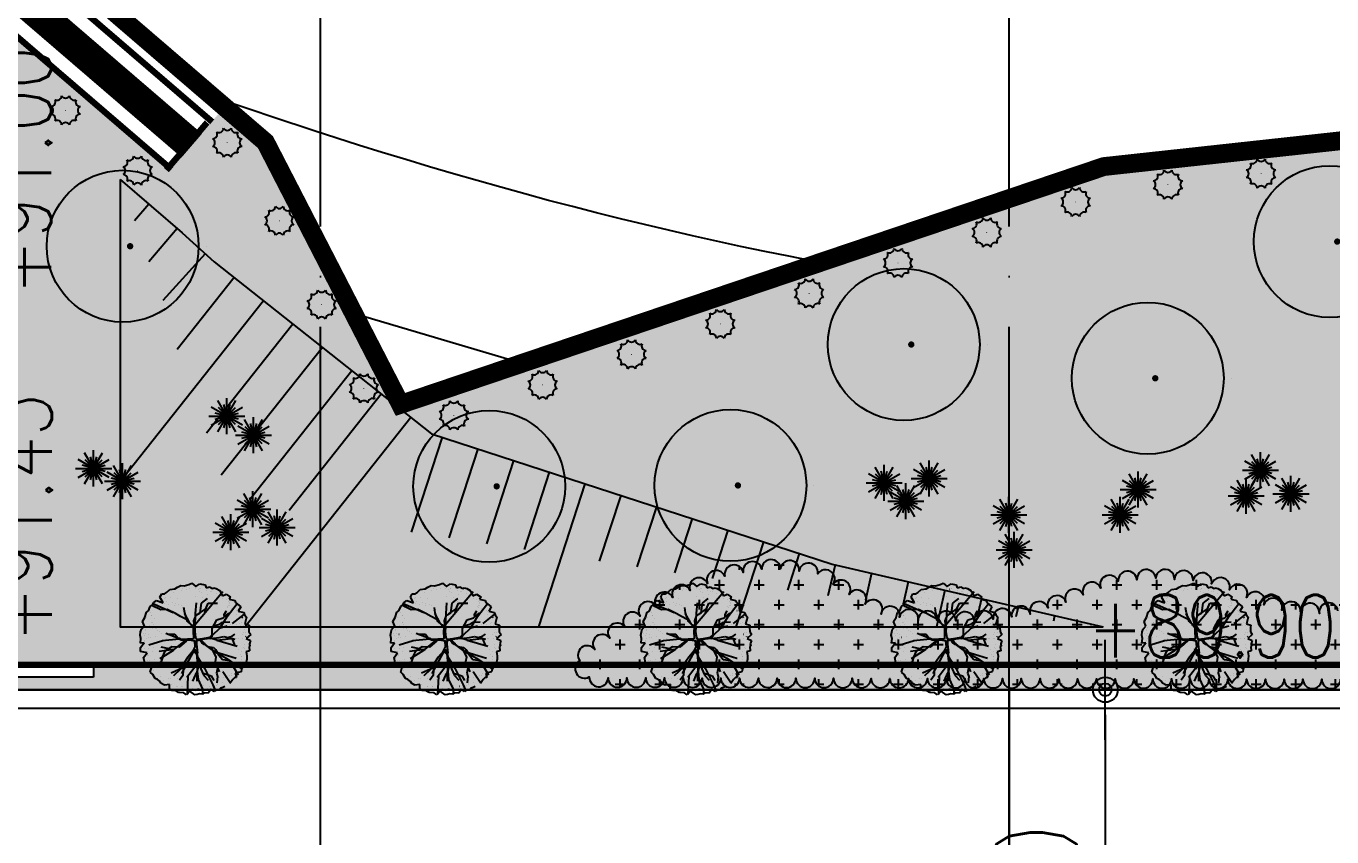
# Model space of a CAD drawing. Header units: millimetres. Extents: x 0 to 190005487, y 0 to 455456909.
# Drawn here: x 122968 to 143827, y 151937 to 164891 of the extents above; entities that cross this region are included whole.
import ezdxf
from ezdxf.xclip import XClip

# ---------------------------------------------------------------- set-up
doc = ezdxf.new("R2010")
doc.units = ezdxf.units.MM
doc.header["$LTSCALE"] = 800
doc.header["$MEASUREMENT"] = 0
doc.header["$XCLIPFRAME"] = 0
doc.header["$PDSIZE"] = -10
for name, pattern in [('CEN', [62, 60, -1, 0, -1]), ('CENTER', [2, 1.25, -0.25, 0.25, -0.25]), ('DOT2', [0.125, 0, -0.125]), ('HID', [2, 1.1, -0.9]), ('XREF_BASE$0$PHANTOM', [63.5, 31.75, -6.35, 6.35, -6.35, 6.35, -6.35]), ('XREF_BASE$0$PHANTOMX2', [5, 2.5, -0.5, 0.5, -0.5, 0.5, -0.5])]:
    doc.linetypes.add(name, pattern=pattern)
doc.layers.get('0').update_dxf_attribs({"linetype": 'CONTINUOUS'})
doc.layers.get('Defpoints').update_dxf_attribs({"color": 153, "linetype": 'CONTINUOUS'})
for name, color, linetype in [('0-녹지', 71, 'CONTINUOUS'), ('1-1CON', 35, 'CONTINUOUS'), ('1-HY', 8, 'CONTINUOUS'), ('_관목_Out', 7, 'CONTINUOUS'), ('_관목_Plant', 76, 'CONTINUOUS'), ('_교목_Plant', 90, 'CONTINUOUS'), ('A-조적해치', 8, 'CONTINUOUS'), ('CE-SLOP-FILL', 1, 'CONTINUOUS'), ('CEN', 1, 'CEN'), ('COL', 2, 'CONTINUOUS'), ('LSMD_CONT_LDREG_41500', 1, 'CONTINUOUS'), ('tc-2', 252, 'CONTINUOUS'), ('TEXT', 6, 'CONTINUOUS'), ('WID', 4, 'CONTINUOUS'), ('XREF_BASE$0$CE_PROPERTY LINE', 2, 'XREF_BASE$0$PHANTOM'), ('XREF_BASE$0$성토옹벽', 6, 'CONTINUOUS'), ('XREF_BASE$0$절토옹벽', 2, 'CONTINUOUS'), ('성토옹벽', 6, 'CONTINUOUS'), ('지하2층외벽선', 6, 'CONTINUOUS'), ('현황레벨검토', 1, 'CONTINUOUS')]:
    doc.layers.add(name, color=color, linetype=linetype)
doc.styles.get("Standard").update_dxf_attribs({"font": 'SIMPLEX.shx'})
doc.dimstyles.new('SHP 600', dxfattribs={"dimscale": 400, "dimtxt": 3.5, "dimasz": 1, "dimexe": 2, "dimexo": 2, "dimgap": 1, "dimtad": 1, "dimdec": 0, "dimzin": 0, "dimdsep": 46, "dimtxsty": 'Standard', "dimblk": 'DIMDOT', "dimcen": 0.09, "dimclrt": 3, "dimadec": 0, "dimazin": 1, "dimtfac": 1, "dimtdec": 0, "dimtix": 1, "dimtmove": 2, "dimatfit": 0, "dimldrblk": 'DIMDOT', "dimfxl": 1, "dimtfillclr": 3, "dimtolj": 1, "dimtzin": 0, "dimarcsym": 0})

# ---------------------------------------------------------------- blocks, each defined once
blk = doc.blocks.new('G$C940A8A8A')
at = {"layer": 'LSMD_CONT_LDREG_41500', "color": 1, "linetype": 'Continuous', "const_width": 300, "flags": 128}
blk.add_lwpolyline([(142885, 66413), (152606, 122087), (144785, 119579), (143421, 121130), (137727, 124230), (130217, 126970), (123087, 133510), (108147, 137630), (87787, 140640), (75957, 139800), (74927, 144400), (66787, 156160), (47607, 165750), (36878, 161359), (29518, 161359), (25251, 162513), (21834, 161660), (14411, 163566), (13684, 162297), (13684, 140689), (13684, 131660)], dxfattribs=at)
blk = doc.blocks.new('현황측량 지적')
at = {"layer": '1-1CON', "color": 8, "linetype": 'Continuous', "elevation": 91000}
blk.add_lwpolyline([(6712, 2270), (6595, 2292), (6208, 2368), (5822, 2446), (5437, 2527), (5052, 2610), (4667, 2696), (4283, 2784), (3900, 2875), (3517, 2968), (3134, 3064), (2752, 3162), (2370, 3262), (1989, 3365), (1608, 3470), (1228, 3577), (849, 3687), (469, 3798), (90, 3912), (-288, 4028), (-666, 4146), (-1360, 4367), (-2052, 4595), (-2368, 4701), (-2683, 4808), (-3006, 4920)], dxfattribs=at)
at = {"layer": '1-HY', "color": 8}
blk.add_lwpolyline([(1945, 658), (-748, 1452)], dxfattribs=at)
at = {"rotation": 14.62512504690287}
blk.add_blockref('G$C940A8A8A', (-38193, -154447), dxfattribs=at)
blk = doc.blocks.new('대지현황레벨1')
at = {"layer": 'Defpoints', "color": 6}
blk.add_lwpolyline([(83289, -54110), (78638, 2214), (71704, -2187), (69992, -1031), (63700, 531), (55741, 1286), (47191, 5814), (31695, 6028), (11235, 3800), (0, 0), (-2158, 4191), (-13004, 13515), (-33984, 17951)], dxfattribs=at)
blk = doc.blocks.new('DIMDOT')
at = {"color": 0}
blk.add_line((-2, 0), (2, 0), dxfattribs=at)
for radius in [0.5, 0.25]:
    blk.add_circle((0, 0), radius, dxfattribs=at)
blk = doc.blocks.new('*D55')
at = {"color": 0, "lineweight": -2}
for p, q in [((139407, 154288), (139407, 154288)), ((140207, 153888), (140207, 145688)), ((140033, 145288), (139407, 145288))]:
    blk.add_line(p, q, dxfattribs=at)
at = {"layer": 'Defpoints', "color": 0}
for p in [(140207, 154288), (140207, 145288), (140833, 145288)]:
    blk.add_point(p, dxfattribs=at)
at = {"color": 0, "linetype": 'ByBlock', "lineweight": -2, "xscale": 400, "yscale": 400, "zscale": 400}
for p, rotation in [((140207, 154288), 90), ((140207, 145288), 270)]:
    blk.add_blockref('DIMDOT', p, dxfattribs=dict(at, rotation=rotation))
at = {"color": 3, "insert": (139106, 149788), "char_height": 1400, "attachment_point": 5, "rotation": 90}
blk.add_mtext('\\A1;9000', dxfattribs=at)
blk = doc.blocks.new('A$C61401735')
at = {"layer": 'CE-SLOP-FILL', "color": 251}
for p, q in [((60900, 143316), (60673, 143051)), ((61355, 142925), (60900, 142395)), ((61801, 142523), (61123, 141778)), ((62263, 142141), (61354, 140993)), ((62733, 141768), (60445, 138878)), ((63204, 141396), (61825, 139654)), ((63674, 141023), (62060, 138984)), ((64145, 140651), (62527, 138607)), ((64615, 140279), (63144, 138421)), ((65086, 139906), (62439, 136563)), ((65586, 139590), (65094, 138077)), ((66157, 139404), (65695, 137984)), ((66727, 139219), (66296, 137891)), ((67298, 139033), (66896, 137798)), ((67868, 138848), (67126, 136563)), ((68439, 138662), (68098, 137613)), ((69010, 138477), (68699, 137520)), ((69580, 138291), (69299, 137427)), ((70151, 138106), (69900, 137335)), ((70721, 137920), (70280, 136563)), ((71292, 137735), (71102, 137149)), ((71864, 137553), (71749, 137058)), ((72448, 137418), (72350, 136991)), ((73033, 137283), (72950, 136923)), ((73617, 137148), (73482, 136563)), ((74202, 137013), (74150, 136788)), ((74787, 136877), (74750, 136720)), ((75371, 136742), (75351, 136653)), ((75956, 136607), (75951, 136585))]:
    blk.add_line(p, q, dxfattribs=at)
at = {"layer": 'CE-SLOP-FILL', "color": 251, "linetype": 'ByBlock', "flags": 128}
blk.add_lwpolyline([(144048, 136424), (143560, 142330), (136626, 137929), (134914, 139085), (128622, 140647), (120664, 141402), (112113, 145930), (96617, 146144), (76157, 143916), (64922, 140116), (62764, 144307), (51919, 153630), (30939, 158067), (16778, 147441), (12496, 138580), (8170, 126494), (4443, 125252), (6722, 116516)], dxfattribs=at)
at = {"layer": 'CE-SLOP-FILL', "color": 251}
for points in [[(60445, 143707), (61434, 142857), (61945, 142392), (65415, 139645), (71820, 137563), (76146, 136563)], [(60445, 143707), (60445, 136563), (76146, 136563)]]:
    blk.add_lwpolyline(points, dxfattribs=at)
blk = doc.blocks.new('A$C53055D6E')
at = {"layer": 'XREF_BASE$0$CE_PROPERTY LINE', "color": 8, "linetype": 'XREF_BASE$0$PHANTOMX2', "ltscale": 3, "flags": 128}
blk.add_lwpolyline([(24653, 158067), (15380, 151109), (8259, 149251), (3838, 149290), (748, 147602), (-6916, 147572), (-7299, 146160), (-1843, 125252), (436, 116516), (2171, 109870), (5326, 104706), (5798, 96717), (3940, 88655), (43, 76541), (81, 64279), (3722, 52297), (8342, 45951), (24954, 35648), (27528, 32946), (33205, 26984), (45785, 19196), (55262, 14961), (63842, 9900), (67943, 799), (71065, 403), (74495, 0), (71416, 11497), (72509, 16027), (80907, 20283), (84381, 29814), (86654, 26118), (86417, 19281), (94182, 16961), (94474, 13223), (94701, 13128), (143072, 50641), (145797, 73715), (141926, 86006), (137274, 142330), (130340, 137929), (128629, 139085), (122336, 140647), (114378, 141402), (105827, 145930), (90331, 146144), (69871, 143916), (58636, 140116), (56478, 144307), (45633, 153630)], close=True, dxfattribs=at)
at = {"layer": 'XREF_BASE$0$성토옹벽', "color": 8, "linetype": 'Continuous', "ltscale": 10, "const_width": 100, "flags": 128}
blk.add_lwpolyline([(55547, 144626), (54895, 143867)], dxfattribs=at)
at = {"layer": '성토옹벽', "color": 4, "linetype": 'Continuous', "ltscale": 10, "const_width": 100, "flags": 128}
for points in [[(55628, 144636), (45495, 153353), (24724, 157745), (15091, 150517), (8341, 148908), (803, 147102), (-6147, 145447), (-6595, 145340), (-1228, 124843)], [(54976, 143878), (45038, 152427), (24961, 156673), (15534, 149599), (8574, 147936), (913, 146102), (-5353, 144609), (-260, 125095)]]:
    blk.add_lwpolyline(points, dxfattribs=at)
at = {"layer": '성토옹벽', "color": 4, "linetype": 'CENTER', "ltscale": 100, "const_width": 500, "flags": 128}
blk.add_lwpolyline([(55302, 144257), (45267, 152890), (24842, 157209), (15312, 150058), (8457, 148427), (858, 146602), (-5991, 144975), (-5991, 144975), (-744, 124969)], dxfattribs=at)
blk = doc.blocks.new('XREF_BASE$0$A$C5E376D50')
at = {"layer": 'Defpoints', "linetype": 'Continuous', "flags": 128}
blk.add_lwpolyline([(359200, 258788), (354548, 315113), (347614, 310711), (345903, 311867), (339610, 313429), (331652, 314184), (323101, 318712), (307605, 318926), (287145, 316698), (275910, 312898), (273752, 317089), (262907, 326413), (241927, 330849), (227766, 320223), (223487, 311370)], dxfattribs=at)
blk = doc.blocks.new('XREF_BASE$0$A$C3CBC0631')
at = {"layer": 'XREF_BASE$0$CE_PROPERTY LINE', "color": 8, "linetype": 'XREF_BASE$0$PHANTOMX2', "ltscale": 3, "flags": 128}
blk.add_lwpolyline([(24653, 158067), (15380, 151109), (8259, 149251), (3838, 149290), (748, 147602), (-6916, 147572), (-7299, 146160), (-1843, 125252), (436, 116516), (2171, 109870), (5326, 104706), (5798, 96717), (3940, 88655), (43, 76542), (81, 64279), (3722, 52297), (8342, 45951), (24954, 35648), (27528, 32946), (33205, 26984), (45785, 19196), (55262, 14961), (63842, 9900), (67943, 799), (71065, 403), (74495, 0), (71416, 11497), (72509, 16027), (80907, 20283), (84381, 29814), (86654, 26118), (86417, 19281), (94182, 16961), (94474, 13223), (94701, 13128), (143072, 50641), (145797, 73715), (141926, 86006), (137274, 142330), (130340, 137929), (128629, 139085), (122336, 140647), (114378, 141402), (105828, 145930), (90331, 146144), (69871, 143916), (58636, 140116), (56478, 144307), (45633, 153630)], close=True, dxfattribs=at)
at = {"layer": 'XREF_BASE$0$성토옹벽', "color": 8, "linetype": 'Continuous', "ltscale": 10, "const_width": 100, "flags": 128}
blk.add_lwpolyline([(55547, 144626), (54895, 143867)], dxfattribs=at)
at = {"layer": 'XREF_BASE$0$절토옹벽', "color": 8, "linetype": 'ByBlock', "ltscale": 5, "const_width": 100, "flags": 128}
for points in [[(55628, 144636), (45495, 153353), (24724, 157745), (15091, 150517), (8375, 148764), (803, 147102), (-6578, 145344), (-6578, 145344), (-1228, 124843)], [(54976, 143878), (45038, 152427), (24961, 156673), (15550, 149647), (8574, 147936), (913, 146102), (-5353, 144609), (-260, 125095)]]:
    blk.add_lwpolyline(points, dxfattribs=at)
at = {"layer": 'XREF_BASE$0$절토옹벽', "color": 253, "const_width": 500, "flags": 128}
blk.add_lwpolyline([(55302, 144257), (45267, 152890), (24842, 157209), (15312, 150058), (8492, 148278), (858, 146602), (-5992, 144975), (-5992, 144975), (-744, 124969)], dxfattribs=at)
blk = doc.blocks.new('G$CBD6C6888')
at = {"layer": '현황레벨검토', "color": 1, "linetype": 'ByBlock', "width": 0.8}
for s, p in [('+91.00', (102194, 151534)), ('+91.45', (102205, 145987))]:
    blk.add_text(s, height=1000, rotation=90, dxfattribs=at).set_placement(p)
blk.add_text('+89.90', height=1000, dxfattribs=at).set_placement((118750, 145745))
blk = doc.blocks.new('TL000015_0')
at = {"color": 0}
for p, q in [((-0.256, 0.634), (-0.223, 0.655)), ((-0.223, 0.655), (-0.182, 0.679)), ((-0.182, 0.679), (-0.138, 0.675)), ((-0.138, 0.675), (-0.079, 0.692)), ((-0.079, 0.692), (-0.042, 0.707)), ((-0.042, 0.707), (0.008, 0.666)), ((0.008, 0.666), (0.058, 0.697)), ((0.058, 0.697), (0.121, 0.686)), ((0.121, 0.686), (0.134, 0.647)), ((0.134, 0.647), (0.177, 0.662)), ((0.177, 0.662), (0.214, 0.642)), ((-0.519, 0.466), (-0.486, 0.49)), ((-0.486, 0.49), (-0.401, 0.463)), ((-0.441, 0.534), (-0.419, 0.573)), ((-0.401, 0.463), (-0.441, 0.534)), ((-0.419, 0.573), (-0.386, 0.575)), ((-0.386, 0.575), (-0.358, 0.59)), ((-0.358, 0.59), (-0.317, 0.629)), ((-0.317, 0.629), (-0.256, 0.634)), ((-0.007, 0.185), (0.344, 0.601)), ((0.079, 0.456), (0.152, 0.515)), ((0.214, 0.642), (0.23, 0.649)), ((0.23, 0.649), (0.262, 0.64)), ((0.262, 0.64), (0.304, 0.616)), ((0.304, 0.616), (0.312, 0.601)), ((0.312, 0.601), (0.34, 0.547)), ((0.34, 0.547), (0.386, 0.568)), ((0.386, 0.568), (0.441, 0.534)), ((0.441, 0.534), (0.423, 0.506)), ((0.423, 0.506), (0.493, 0.49)), ((0.493, 0.49), (0.502, 0.466)), ((-0.63, 0.277), (-0.61, 0.344)), ((-0.61, 0.344), (-0.584, 0.362)), ((-0.584, 0.362), (-0.562, 0.414)), ((-0.562, 0.414), (-0.536, 0.436)), ((-0.431, 0.373), (-0.541, 0.426)), ((-0.536, 0.436), (-0.519, 0.466)), ((-0.275, 0.337), (-0.53, 0.447)), ((-0.35, 0.38), (-0.431, 0.373)), ((-0.249, 0.328), (-0.35, 0.38)), ((-0.183, 0.292), (-0.249, 0.328)), ((-0.132, 0.338), (-0.142, 0.402)), ((-0.097, 0.228), (-0.132, 0.338)), ((0, 0.33), (-0.008, 0.158)), ((0.011, 0.461), (0, 0.33)), ((0.01, 0.306), (0.062, 0.338)), ((0.04, 0.326), (0.13, 0.387)), ((0.062, 0.338), (0.079, 0.456)), ((0.117, 0.332), (0.135, 0.396)), ((0.13, 0.387), (0.16, 0.458)), ((0.16, 0.458), (0.275, 0.458)), ((0.348, 0.275), (0.419, 0.338)), ((0.361, 0.316), (0.388, 0.36)), ((0.398, 0.291), (0.523, 0.452)), ((0.502, 0.466), (0.567, 0.41)), ((0.567, 0.41), (0.536, 0.359)), ((0.536, 0.359), (0.604, 0.34)), ((0.604, 0.34), (0.615, 0.312)), ((-0.673, 0.133), (-0.636, 0.172)), ((-0.66, 0.227), (-0.63, 0.277)), ((-0.636, 0.172), (-0.66, 0.227)), ((-0.11, 0.253), (-0.183, 0.292)), ((-0.137, 0.324), (-0.076, 0.214)), ((-0.044, 0.179), (-0.097, 0.228)), ((-0.076, 0.214), (-0.044, 0.182)), ((-0.017, 0.235), (0.01, 0.306)), ((-0.009, 0.16), (-0.017, 0.235)), ((0.211, 0.14), (0.268, 0.25)), ((0.228, 0.174), (0.307, 0.196)), ((0.268, 0.25), (0.348, 0.275)), ((0.307, 0.196), (0.341, 0.221)), ((0.312, 0.148), (0.398, 0.291)), ((0.312, 0.148), (0.396, 0.174)), ((0.341, 0.221), (0.429, 0.223)), ((0.363, 0.284), (0.361, 0.316)), ((0.466, 0.204), (0.612, 0.321)), ((0.582, 0.281), (0.588, 0.276)), ((0.615, 0.312), (0.639, 0.281)), ((0.639, 0.281), (0.617, 0.198)), ((0.617, 0.198), (0.671, 0.181)), ((0.671, 0.181), (0.667, 0.157)), ((-0.689, 0.059), (-0.682, 0.101)), ((-0.68, 0.018), (-0.689, 0.059)), ((-0.686, -0.042), (-0.68, 0.018)), ((-0.682, 0.101), (-0.673, 0.133)), ((-0.203, 0.006), (-0.413, -0.015)), ((-0.208, 0.017), (-0.368, 0.079)), ((-0.254, 0.066), (-0.342, 0.066)), ((-0.215, 0.017), (-0.254, 0.066)), ((0.267, -0.003), (0.19, 0.02)), ((0.192, 0.017), (0.297, 0.03)), ((0.312, 0.148), (0.204, 0.045)), ((0.211, 0.044), (0.211, 0.14)), ((0.267, -0.003), (0.449, 0.016)), ((0.297, 0.03), (0.358, 0.04)), ((0.358, 0.04), (0.495, 0.008)), ((0.402, 0.03), (0.461, 0.047)), ((0.461, 0.047), (0.495, 0.071)), ((0.461, 0.01), (0.491, -0.068)), ((0.629, 0.042), (0.627, 0.039)), ((0.691, 0.068), (0.635, 0.018)), ((0.635, 0.018), (0.689, -0.01)), ((0.667, 0.157), (0.669, 0.101)), ((0.669, 0.101), (0.691, 0.068)), ((-0.638, -0.038), (-0.686, -0.042)), ((-0.682, -0.095), (-0.638, -0.038)), ((-0.682, -0.147), (-0.682, -0.095)), ((-0.602, -0.161), (-0.682, -0.147)), ((-0.645, -0.219), (-0.602, -0.161)), ((-0.406, -0.014), (-0.58, -0.066)), ((-0.262, -0.123), (-0.45, -0.147)), ((-0.278, -0.133), (-0.443, -0.238)), ((-0.328, -0.112), (-0.428, -0.093)), ((-0.379, -0.144), (-0.418, -0.227)), ((-0.293, -0.088), (-0.379, -0.144)), ((-0.203, -0.09), (-0.293, -0.088)), ((-0.262, -0.123), (-0.278, -0.133)), ((-0.262, -0.123), (-0.138, -0.022)), ((-0.112, -0.012), (-0.203, -0.09)), ((-0.026, -0.149), (-0.173, -0.422)), ((-0.138, -0.022), (-0.123, -0.003)), ((-0.029, -0.144), (-0.093, -0.218)), ((0.111, -0.051), (0.152, -0.083)), ((0.213, -0.129), (0.113, -0.055)), ((0.152, -0.083), (0.226, -0.098)), ((0.199, -0.095), (0.258, -0.218)), ((0.213, -0.129), (0.246, -0.15)), ((0.226, -0.098), (0.25, -0.122)), ((0.239, -0.145), (0.51, -0.229)), ((0.246, -0.15), (0.384, -0.229)), ((0.25, -0.122), (0.295, -0.191)), ((0.267, -0.003), (0.524, -0.08)), ((0.676, -0.138), (0.633, -0.15)), ((0.633, -0.15), (0.643, -0.202)), ((0.682, -0.08), (0.671, -0.083)), ((0.671, -0.083), (0.676, -0.138)), ((0.689, -0.01), (0.676, -0.051)), ((0.676, -0.051), (0.682, -0.08)), ((-0.632, -0.286), (-0.645, -0.219)), ((-0.597, -0.334), (-0.632, -0.286)), ((-0.534, -0.306), (-0.597, -0.334)), ((-0.562, -0.406), (-0.534, -0.306)), ((-0.411, -0.223), (-0.443, -0.318)), ((-0.101, -0.289), (-0.273, -0.448)), ((-0.149, -0.298), (-0.156, -0.445)), ((-0.093, -0.218), (-0.149, -0.298)), ((0.022, -0.306), (-0.105, -0.469)), ((0.014, -0.17), (0.023, -0.261)), ((0.017, -0.199), (0.114, -0.355)), ((0.018, -0.171), (0.047, -0.291)), ((0.023, -0.261), (0.018, -0.518)), ((0.047, -0.291), (0.025, -0.391)), ((0.05, -0.316), (0.108, -0.445)), ((0.258, -0.218), (0.248, -0.274)), ((0.248, -0.274), (0.299, -0.399)), ((0.295, -0.191), (0.339, -0.245)), ((0.339, -0.245), (0.434, -0.257)), ((0.384, -0.229), (0.507, -0.313)), ((0.427, -0.258), (0.534, -0.436)), ((0.49, -0.301), (0.609, -0.323)), ((0.507, -0.313), (0.583, -0.368)), ((0.61, -0.315), (0.578, -0.365)), ((0.63, -0.299), (0.61, -0.315)), ((0.641, -0.243), (0.63, -0.299)), ((0.643, -0.202), (0.641, -0.243)), ((-0.53, -0.434), (-0.562, -0.406)), ((-0.501, -0.484), (-0.53, -0.434)), ((-0.473, -0.497), (-0.501, -0.484)), ((-0.154, -0.352), (-0.301, -0.416)), ((-0.156, -0.445), (-0.198, -0.502)), ((-0.092, -0.452), (-0.102, -0.682)), ((-0.002, -0.443), (-0.034, -0.516)), ((0.025, -0.401), (-0.002, -0.443)), ((0.025, -0.391), (0.035, -0.497)), ((0.099, -0.418), (0.199, -0.45)), ((0.108, -0.445), (0.162, -0.502)), ((0.114, -0.355), (0.218, -0.562)), ((0.199, -0.45), (0.233, -0.507)), ((0.275, -0.355), (0.263, -0.418)), ((0.263, -0.418), (0.277, -0.46)), ((0.277, -0.46), (0.268, -0.536)), ((0.342, -0.394), (0.435, -0.535)), ((0.493, -0.469), (0.467, -0.497)), ((0.515, -0.471), (0.493, -0.469)), ((0.571, -0.402), (0.499, -0.415)), ((0.499, -0.415), (0.515, -0.471)), ((0.578, -0.365), (0.571, -0.402)), ((-0.438, -0.521), (-0.473, -0.497)), ((-0.429, -0.543), (-0.438, -0.521)), ((-0.386, -0.567), (-0.429, -0.543)), ((-0.321, -0.556), (-0.386, -0.567)), ((-0.323, -0.606), (-0.321, -0.556)), ((-0.295, -0.634), (-0.323, -0.606)), ((-0.249, -0.634), (-0.295, -0.634)), ((-0.208, -0.656), (-0.249, -0.634)), ((-0.069, -0.643), (-0.112, -0.689)), ((-0.005, -0.689), (-0.069, -0.643)), ((0.035, -0.497), (0.091, -0.617)), ((0.091, -0.617), (0.091, -0.666)), ((0.197, -0.616), (0.162, -0.667)), ((0.236, -0.647), (0.197, -0.616)), ((0.218, -0.562), (0.25, -0.642)), ((0.258, -0.628), (0.236, -0.647)), ((0.301, -0.626), (0.258, -0.628)), ((0.317, -0.602), (0.301, -0.626)), ((0.343, -0.597), (0.317, -0.602)), ((0.367, -0.584), (0.343, -0.597)), ((0.467, -0.497), (0.432, -0.545)), ((-0.197, -0.656), (-0.208, -0.656)), ((-0.145, -0.663), (-0.197, -0.656)), ((-0.112, -0.689), (-0.145, -0.663)), ((0.023, -0.682), (-0.005, -0.689)), ((0.053, -0.673), (0.023, -0.682)), ((0.088, -0.68), (0.053, -0.673)), ((0.11, -0.663), (0.088, -0.68)), ((0.162, -0.667), (0.11, -0.663))]:
    blk.add_line(p, q, dxfattribs=at)
blk.add_lwpolyline([(0.077, 0.002), (0.077, -0.004), (0.096, -0.035), (0.118, -0.05), (0.109, -0.06), (0.08, -0.038), (0.056, -0.006), (0.014, -0.014), (0.014, -0.054), (0.026, -0.167), (0.005, -0.173), (0.002, -0.124), (-0.007, -0.132), (-0.018, -0.158), (-0.03, -0.145), (-0.001, -0.088), (-0.008, -0.014), (-0.026, -0.011), (-0.074, -0.004), (-0.109, -0.003), (-0.178, -0.004), (-0.214, 0.011), (-0.203, 0.022), (-0.181, 0.009), (-0.098, 0.011), (-0.033, 0.012), (-0.02, 0.019), (-0.023, 0.107), (-0.021, 0.144), (-0.049, 0.173), (-0.042, 0.185), (-0.025, 0.162), (-0.004, 0.157), (-0.007, 0.104), (0.003, 0.028), (0.017, 0.006), (0.093, 0.016), (0.181, 0.031), (0.203, 0.052), (0.206, 0.035), (0.192, 0.025), (0.187, 0.015)], close=True)
at = {"layer": 'tc-2', "linetype": 'DOT2'}
for p, q in [((-0.223, 0.514), (-0.222, 0.657)), ((-0.154, 0.361), (-0.167, 0.673)), ((0.011, 0.461), (-0.095, 0.687)), ((0.011, 0.461), (-0.005, 0.693)), ((0.005, 0.546), (0.062, 0.69)), ((0.05, 0.598), (0.059, 0.701)), ((0.146, 0.478), (0.09, 0.687)), ((0.135, 0.396), (0.174, 0.67)), ((-0.365, 0.475), (-0.426, 0.505)), ((-0.248, 0.335), (-0.424, 0.549)), ((-0.385, 0.519), (-0.373, 0.524)), ((-0.383, 0.458), (-0.385, 0.519)), ((-0.373, 0.524), (-0.287, 0.463)), ((-0.331, 0.436), (-0.352, 0.597)), ((-0.311, 0.534), (-0.316, 0.625)), ((-0.247, 0.458), (-0.311, 0.534)), ((-0.287, 0.463), (-0.269, 0.59)), ((-0.137, 0.324), (-0.277, 0.633)), ((-0.269, 0.59), (-0.172, 0.613)), ((-0.172, 0.613), (-0.157, 0.636)), ((-0.157, 0.636), (-0.115, 0.628)), ((-0.115, 0.628), (-0.071, 0.646)), ((-0.071, 0.646), (0.002, 0.646)), ((0.002, 0.646), (0.005, 0.65)), ((0.005, 0.65), (0.039, 0.631)), ((0.039, 0.631), (0.058, 0.646)), ((0.094, 0.532), (0.05, 0.598)), ((0.058, 0.646), (0.063, 0.643)), ((0.063, 0.643), (0.077, 0.595)), ((0.077, 0.595), (0.141, 0.614)), ((0.121, 0.493), (0.094, 0.532)), ((0.141, 0.614), (0.184, 0.597)), ((0.152, 0.515), (0.27, 0.63)), ((0.158, 0.561), (0.245, 0.647)), ((0.184, 0.597), (0.202, 0.601)), ((0.194, 0.423), (0.437, 0.536)), ((0.202, 0.601), (0.26, 0.581)), ((0.26, 0.581), (0.298, 0.536)), ((0.275, 0.458), (0.388, 0.505)), ((0.298, 0.536), (0.331, 0.54)), ((0.331, 0.54), (0.345, 0.513)), ((0.345, 0.513), (0.414, 0.48)), ((0.388, 0.505), (0.407, 0.549)), ((0.403, 0.4), (0.461, 0.515)), ((0.427, 0.451), (0.444, 0.5)), ((-0.544, 0.217), (-0.608, 0.333)), ((-0.604, 0.277), (-0.563, 0.335)), ((-0.543, 0.309), (-0.587, 0.348)), ((-0.563, 0.335), (-0.541, 0.298)), ((-0.541, 0.298), (-0.519, 0.397)), ((-0.519, 0.397), (-0.485, 0.409)), ((-0.485, 0.409), (-0.471, 0.443)), ((-0.471, 0.443), (-0.383, 0.458)), ((-0.254, 0.434), (-0.308, 0.451)), ((-0.137, 0.324), (-0.275, 0.337)), ((-0.205, 0.444), (-0.254, 0.434)), ((-0.178, 0.434), (-0.247, 0.458)), ((-0.142, 0.402), (-0.178, 0.434)), ((-0.137, 0.39), (-0.171, 0.475)), ((0.37, 0.245), (0.403, 0.4)), ((0.388, 0.36), (0.397, 0.419)), ((0.388, 0.275), (0.596, 0.351)), ((0.397, 0.419), (0.427, 0.451)), ((0.414, 0.48), (0.425, 0.47)), ((0.414, 0.422), (0.501, 0.477)), ((0.419, 0.338), (0.449, 0.39)), ((0.425, 0.47), (0.425, 0.431)), ((0.425, 0.431), (0.51, 0.364)), ((0.449, 0.39), (0.527, 0.429)), ((0.51, 0.364), (0.523, 0.349)), ((0.523, 0.349), (0.517, 0.319)), ((0.527, 0.429), (0.535, 0.431)), ((-0.555, 0.151), (-0.661, 0.207)), ((-0.534, 0.167), (-0.634, 0.201)), ((-0.536, 0.211), (-0.632, 0.286)), ((-0.621, 0.15), (-0.571, 0.18)), ((-0.571, 0.18), (-0.604, 0.277)), ((-0.514, 0.27), (-0.543, 0.309)), ((-0.472, 0.119), (-0.536, 0.211)), ((-0.494, 0.142), (-0.534, 0.167)), ((-0.524, 0.191), (-0.514, 0.27)), ((-0.489, 0.137), (-0.524, 0.191)), ((0.396, 0.174), (0.634, 0.274)), ((0.424, 0.223), (0.508, 0.189)), ((0.429, 0.223), (0.522, 0.24)), ((0.441, 0.193), (0.671, 0.163)), ((0.508, 0.189), (0.554, 0.204)), ((0.517, 0.319), (0.582, 0.281)), ((0.522, 0.24), (0.569, 0.277)), ((0.554, 0.204), (0.635, 0.186)), ((0.563, 0.177), (0.651, 0.23)), ((0.569, 0.277), (0.625, 0.292)), ((0.588, 0.276), (0.575, 0.213)), ((0.575, 0.213), (0.602, 0.174)), ((0.602, 0.174), (0.615, 0.128)), ((-0.446, 0.109), (-0.69, 0.065)), ((-0.531, 0.142), (-0.68, 0.134)), ((-0.651, 0.074), (-0.673, 0.074)), ((-0.583, 0.064), (-0.651, 0.074)), ((-0.635, 0.057), (-0.617, 0.076)), ((-0.614, 0.015), (-0.635, 0.057)), ((-0.585, 0.025), (-0.634, -0.005)), ((-0.63, -0.042), (-0.614, 0.015)), ((-0.625, 0.128), (-0.621, 0.15)), ((-0.624, 0.122), (-0.625, 0.128)), ((-0.617, 0.076), (-0.624, 0.122)), ((-0.499, 0.044), (-0.585, 0.025)), ((-0.56, 0.03), (-0.583, 0.064)), ((-0.368, 0.079), (-0.555, 0.151)), ((-0.365, 0.02), (-0.499, 0.044)), ((-0.421, 0.076), (-0.494, 0.142)), ((-0.342, 0.066), (-0.421, 0.076)), ((-0.303, 0.066), (-0.365, 0.02)), ((0.449, 0.016), (0.69, -0.001)), ((0.495, 0.071), (0.589, 0.069)), ((0.495, 0.008), (0.591, 0.022)), ((0.519, 0.011), (0.685, 0.087)), ((0.538, 0.01), (0.687, -0.067)), ((0.589, 0.069), (0.63, 0.086)), ((0.591, 0.022), (0.682, -0.034)), ((0.627, 0.039), (0.593, 0.02)), ((0.593, 0.02), (0.608, -0.06)), ((0.615, 0.128), (0.603, 0.094)), ((0.603, 0.094), (0.629, 0.042)), ((0.63, 0.086), (0.664, 0.106)), ((-0.413, -0.015), (-0.692, -0.017)), ((-0.58, -0.066), (-0.686, -0.092)), ((-0.634, -0.005), (-0.673, -0.009)), ((-0.527, -0.05), (-0.673, -0.161)), ((-0.58, -0.11), (-0.673, -0.11)), ((-0.45, -0.147), (-0.662, -0.201)), ((-0.64, -0.106), (-0.63, -0.042)), ((-0.539, -0.152), (-0.64, -0.106)), ((-0.454, -0.148), (-0.633, -0.278)), ((-0.595, -0.179), (-0.539, -0.152)), ((-0.524, -0.095), (-0.58, -0.11)), ((-0.428, -0.093), (-0.524, -0.095)), ((-0.316, -0.158), (-0.392, -0.343)), ((0.213, -0.129), (0.342, -0.394)), ((0.483, -0.067), (0.582, -0.147)), ((0.491, -0.068), (0.603, -0.093)), ((0.524, -0.08), (0.679, -0.122)), ((0.545, -0.118), (0.582, -0.21)), ((0.617, -0.106), (0.56, -0.181)), ((0.582, -0.147), (0.658, -0.205)), ((0.603, -0.093), (0.65, -0.144)), ((0.608, -0.06), (0.617, -0.106)), ((-0.597, -0.257), (-0.627, -0.269)), ((-0.443, -0.238), (-0.602, -0.34)), ((-0.6, -0.193), (-0.595, -0.179)), ((-0.588, -0.201), (-0.6, -0.193)), ((-0.509, -0.24), (-0.597, -0.257)), ((-0.47, -0.289), (-0.592, -0.311)), ((-0.571, -0.26), (-0.588, -0.201)), ((-0.569, -0.28), (-0.571, -0.26)), ((-0.534, -0.291), (-0.569, -0.28)), ((-0.357, -0.184), (-0.563, -0.401)), ((-0.524, -0.346), (-0.534, -0.291)), ((-0.453, -0.269), (-0.509, -0.24)), ((-0.443, -0.318), (-0.489, -0.347)), ((-0.418, -0.227), (-0.47, -0.289)), ((0.289, -0.286), (0.298, -0.471)), ((0.434, -0.257), (0.557, -0.294)), ((0.51, -0.229), (0.628, -0.284)), ((0.542, -0.287), (0.529, -0.335)), ((0.576, -0.275), (0.542, -0.287)), ((0.557, -0.294), (0.593, -0.333)), ((0.56, -0.181), (0.58, -0.211)), ((0.58, -0.243), (0.576, -0.275)), ((0.58, -0.211), (0.58, -0.243)), ((0.582, -0.21), (0.64, -0.257)), ((-0.531, -0.36), (-0.524, -0.346)), ((-0.521, -0.388), (-0.531, -0.36)), ((-0.434, -0.458), (-0.521, -0.388)), ((-0.489, -0.347), (-0.499, -0.455)), ((-0.392, -0.343), (-0.497, -0.48)), ((-0.389, -0.337), (-0.434, -0.537)), ((-0.34, -0.478), (-0.434, -0.458)), ((-0.403, -0.548), (-0.34, -0.478)), ((-0.311, -0.48), (-0.391, -0.514)), ((-0.273, -0.448), (-0.383, -0.574)), ((-0.173, -0.422), (-0.329, -0.607)), ((-0.301, -0.416), (-0.311, -0.48)), ((-0.228, -0.487), (-0.276, -0.632)), ((-0.105, -0.469), (-0.184, -0.665)), ((0.143, -0.413), (0.148, -0.673)), ((0.168, -0.462), (0.279, -0.546)), ((0.298, -0.471), (0.35, -0.593)), ((0.299, -0.399), (0.346, -0.418)), ((0.335, -0.38), (0.498, -0.476)), ((0.347, -0.469), (0.343, -0.534)), ((0.346, -0.418), (0.39, -0.467)), ((0.432, -0.545), (0.347, -0.469)), ((0.347, -0.469), (0.367, -0.584)), ((0.372, -0.472), (0.347, -0.469)), ((0.424, -0.446), (0.372, -0.472)), ((0.39, -0.467), (0.424, -0.524)), ((0.451, -0.441), (0.424, -0.446)), ((0.453, -0.423), (0.451, -0.441)), ((0.526, -0.343), (0.453, -0.346)), ((0.453, -0.346), (0.453, -0.423)), ((0.529, -0.335), (0.526, -0.343)), ((-0.391, -0.514), (-0.443, -0.516)), ((-0.302, -0.556), (-0.403, -0.548)), ((-0.232, -0.582), (-0.302, -0.556)), ((-0.225, -0.578), (-0.259, -0.634)), ((-0.117, -0.499), (-0.249, -0.644)), ((-0.169, -0.584), (-0.232, -0.582)), ((-0.198, -0.502), (-0.225, -0.578)), ((-0.183, -0.489), (-0.161, -0.578)), ((-0.119, -0.618), (-0.169, -0.584)), ((-0.161, -0.578), (-0.129, -0.651)), ((-0.044, -0.616), (-0.119, -0.618)), ((-0.003, -0.643), (-0.044, -0.616)), ((-0.034, -0.516), (-0.039, -0.602)), ((-0.039, -0.602), (-0.039, -0.654)), ((0.036, -0.61), (-0.003, -0.643)), ((0.018, -0.518), (0.014, -0.689)), ((0.018, -0.518), (0.084, -0.684)), ((0.098, -0.571), (0.036, -0.61)), ((0.154, -0.61), (0.098, -0.571)), ((0.188, -0.604), (0.154, -0.61)), ((0.162, -0.502), (0.174, -0.58)), ((0.174, -0.58), (0.223, -0.624)), ((0.215, -0.597), (0.188, -0.604)), ((0.218, -0.572), (0.215, -0.597)), ((0.271, -0.515), (0.218, -0.572)), ((0.233, -0.507), (0.28, -0.556)), ((0.268, -0.536), (0.265, -0.57)), ((0.265, -0.57), (0.27, -0.617)), ((0.343, -0.534), (0.271, -0.515)), ((0.279, -0.546), (0.322, -0.609)), ((0.28, -0.556), (0.339, -0.578))]:
    blk.add_line(p, q, dxfattribs=at)
blk = doc.blocks.new('TE000017_0')
for p, q in [((0.386, -0.104), (-0.386, 0.104)), ((-0.386, -0.104), (0.386, 0.104)), ((0.283, -0.283), (-0.283, 0.283)), ((-0.283, -0.283), (0.283, 0.283)), ((-0.104, -0.386), (0.104, 0.386)), ((0.104, -0.386), (-0.104, 0.386))]:
    blk.add_line(p, q)
at = {"layer": 'tc-2'}
for p, q in [((0.3, -0.52), (-0.3, 0.52)), ((-0.3, -0.52), (0.3, 0.52)), ((0, -0.6), (0, 0.6)), ((-0.6, 0), (0.6, 0)), ((-0.52, -0.3), (0.52, 0.3)), ((0.52, -0.3), (-0.52, 0.3))]:
    blk.add_line(p, q, dxfattribs=at)
blk = doc.blocks.new('TE000013_0')
at = {"const_width": 0.0239}
blk.add_lwpolyline([(-0.012, 0, 1), (0.012, 0, 1)], format="xyb", close=True, dxfattribs=at)
at = {"color": 0}
for centre, start, end in [((-0.42, 0.727), 240.56118, 359.43882), ((0, 0.839), 210.56118, 329.43882), ((0.42, 0.727), 180.56118, 299.43882), ((-0.727, 0.42), 270.56118, 29.43882), ((-0.839, 0), 300.56118, 59.43882), ((0.727, 0.42), 150.56118, 269.43882), ((0.839, 0), 120.56118, 239.43882), ((-0.727, -0.42), 330.56118, 89.43882), ((-0.42, -0.727), 0.56118, 119.43882), ((0, -0.839), 30.56118, 149.43882), ((0.42, -0.727), 60.56118, 179.43882), ((0.727, -0.42), 90.56118, 209.43882)]:
    blk.add_arc(centre, 0.225, start, end, dxfattribs=at)
blk = doc.blocks.new('TL000074_0')
at = {"const_width": 0.0211}
blk.add_lwpolyline([(-0.0105, 0, 1), (0.0105, 0, 1)], format="xyb", close=True, dxfattribs=at)
at = {"color": 0}
blk.add_circle((-0.0498, 0), 0.5052, dxfattribs=at)
at = {"layer": 'tc-2', "linetype": 'DOT2'}
blk.add_circle((0, 0), 0.5052, dxfattribs=at)
blk = doc.blocks.new('G$CBD6E5784')
at = {"layer": '0-녹지'}
h = blk.add_hatch(color=256, dxfattribs=at)
h.dxf.hatch_style = 1
edge = h.paths.add_edge_path()
edge.add_line((7794, 201355), (7902, 200937))
edge.add_line((7902, 200937), (11057, 195774))
edge.add_line((11057, 195774), (11530, 187784))
edge.add_line((11530, 187784), (9671, 179723))
edge.add_line((9671, 179723), (5774, 167609))
edge.add_line((5774, 167609), (5813, 155347))
edge.add_line((5813, 155347), (9453, 143365))
edge.add_line((9453, 143365), (14073, 137018))
edge.add_line((14073, 137018), (30686, 126716))
edge.add_line((30686, 126716), (33260, 124014))
edge.add_line((33260, 124014), (38937, 118052))
edge.add_line((38937, 118052), (51516, 110264))
edge.add_line((51516, 110264), (60993, 106028))
edge.add_line((60993, 106028), (69573, 100968))
edge.add_line((69573, 100968), (73674, 91866))
edge.add_line((73674, 91866), (80226, 91068))
edge.add_line((80226, 91068), (77147, 102565))
edge.add_line((77147, 102565), (78239, 107093))
edge.add_line((78239, 107093), (86638, 111351))
edge.add_line((86638, 111351), (90112, 120882))
edge.add_line((90112, 120882), (92385, 117186))
edge.add_line((92385, 117186), (92148, 110349))
edge.add_line((92148, 110349), (99913, 108028))
edge.add_line((99913, 108028), (100206, 104291))
edge.add_line((100206, 104291), (100433, 104196))
edge.add_line((100433, 104196), (148803, 141709))
edge.add_line((148803, 141709), (151529, 164783))
edge.add_line((151529, 164783), (147657, 177073))
edge.add_line((147657, 177073), (143006, 233398))
edge.add_line((143006, 233398), (136071, 228996))
edge.add_line((136071, 228996), (134360, 230153))
edge.add_line((134360, 230153), (128068, 231715))
edge.add_line((128068, 231715), (120109, 232470))
edge.add_line((120109, 232470), (111559, 236997))
edge.add_line((111559, 236997), (96063, 237212))
edge.add_line((96063, 237212), (75602, 234983))
edge.add_line((75602, 234983), (64368, 231184))
edge.add_line((64368, 231184), (62206, 235371))
edge.add_line((62206, 235371), (61557, 235935))
edge.add_line((61557, 235935), (61356, 235701))
edge.add_line((61356, 235701), (60704, 234943))
edge.add_line((60704, 234943), (50766, 243492))
edge.add_line((50766, 243492), (30689, 247737))
edge.add_line((30689, 247737), (21282, 240661))
edge.add_line((21282, 240661), (14344, 238855))
edge.add_line((14344, 238855), (6649, 237166))
edge.add_line((6649, 237166), (383, 235672))
edge.add_line((383, 235672), (5488, 216157))
edge.add_line((5488, 216157), (4209, 215824))
edge.add_arc((5432, 220089), 4437, 254.0004, 277.3556)
edge.add_arc((5864, 216679), 1000, 277.8144, 14.3903)
edge.add_line((6833, 216928), (2247, 234509))
edge.add_line((2247, 234509), (18317, 238709))
edge.add_line((18317, 238709), (19275, 235027))
edge.add_line((19275, 235027), (21895, 235027))
edge.add_arc((21895, 236527), 1500, 270, 0)
edge.add_line((23395, 236527), (23395, 240227))
edge.add_line((23395, 240227), (52195, 240227))
edge.add_line((52195, 240227), (52195, 236527))
edge.add_arc((53695, 236527), 1500, 180, 270)
edge.add_line((53695, 235027), (54095, 235027))
edge.add_line((54095, 235027), (54095, 229027))
edge.add_line((54095, 229027), (39995, 229027))
edge.add_arc((39995, 227527), 1500, 90, 180)
edge.add_line((38495, 227527), (38495, 227027))
edge.add_line((38495, 227027), (59470, 227027))
edge.add_line((59470, 227027), (59470, 226827))
edge.add_line((59470, 226827), (38495, 226827))
edge.add_line((38495, 226827), (38495, 226627))
edge.add_line((38495, 226627), (121303, 226628))
edge.add_line((121303, 226628), (114220, 232406))
edge.add_line((114220, 232406), (114852, 233181))
edge.add_line((114852, 233181), (121660, 227628))
edge.add_line((121660, 227628), (140456, 227628))
edge.add_line((140456, 227628), (140492, 199427))
edge.add_line((140492, 199427), (140695, 199427))
edge.add_line((140695, 199427), (140692, 164123))
edge.add_line((140692, 164123), (147022, 164123))
edge.add_line((147022, 164123), (147022, 154032))
edge.add_line((147022, 154032), (140692, 154032))
edge.add_line((140692, 154032), (140692, 141223))
edge.add_line((140692, 141223), (136295, 141223))
edge.add_line((136295, 141223), (136295, 137377))
edge.add_line((136295, 137377), (135545, 136769))
edge.add_line((135545, 136769), (136187, 135930))
edge.add_line((136187, 135930), (120231, 122973))
edge.add_line((120231, 122973), (112105, 117640))
edge.add_line((112105, 117640), (96105, 117631))
edge.add_line((96105, 117631), (96105, 122820))
edge.add_line((96105, 122820), (95679, 122819))
edge.add_arc((95679, 109319), 13500, 90, 149.8113)
edge.add_arc((68883, 124908), 17500, 296.8893, 329.8113, ccw=False)
edge.add_arc((68883, 124908), 17500, 238.204, 296.8893, ccw=False)
edge.add_line((59663, 110034), (27535, 129951))
edge.add_arc((43079, 155024), 29500, 180, 238.204, ccw=False)
edge.add_line((13579, 155024), (13579, 193300))
edge.add_arc((5079, 193300), 8500, 360, 71.3731)
at = {"layer": '_관목_Plant'}
h = blk.add_hatch(dxfattribs=at)
h.set_pattern_fill('CROSS', color=256, scale=50, style=0)
h.set_pattern_definition([(0, (-2432070.78, 1199904.32), (317.5, 317.5), [158.75, -476.25]), (90, (-2431991.4, 1199824.95), (-317.5, 317.5), [158.75, -476.25])])
edge = h.paths.add_edge_path()
edge.add_arc((83370, 226932), 150, 305.4796, 125.4796)
edge.add_arc((83195, 227176), 150, 305.4796, 125.4796)
edge.add_arc((83021, 227421), 150, 305.4796, 125.4796)
edge.add_arc((82825, 227646), 150, 316.6333, 136.6333)
edge.add_arc((82607, 227852), 150, 316.6333, 136.6333)
edge.add_arc((82360, 228015), 150, 336.5191, 156.5191)
edge.add_arc((82085, 228134), 150, 336.5191, 156.5191)
edge.add_arc((81800, 228219), 150, 350.4507, 170.4507)
edge.add_arc((81504, 228269), 150, 350.4507, 170.4507)
edge.add_arc((81206, 228297), 150, 358.8667, 178.8667)
edge.add_arc((80906, 228302), 150, 358.8667, 178.8667)
edge.add_arc((80607, 228292), 150, 5.2873, 185.2873)
edge.add_arc((80328, 228202), 150, 30.3101, 210.3101)
edge.add_arc((80069, 228051), 150, 30.3101, 210.3101)
edge.add_arc((79791, 227953), 150, 8.3327, 188.3327)
edge.add_arc((79494, 227910), 150, 8.1539, 188.1539)
edge.add_arc((79197, 227868), 150, 8.1539, 188.1539)
edge.add_arc((78899, 227859), 150, 355.1184, 175.1184)
edge.add_arc((78600, 227885), 150, 355.1184, 175.1184)
edge.add_arc((78307, 227941), 150, 343.3037, 163.3037)
edge.add_arc((78026, 228043), 150, 336.6254, 156.6254)
edge.add_arc((77750, 228162), 150, 336.6254, 156.6254)
edge.add_arc((77471, 228270), 150, 341.312, 161.312)
edge.add_arc((77181, 228345), 150, 349.7372, 169.7372)
edge.add_arc((76884, 228381), 150, 356.4374, 176.4374)
edge.add_arc((76584, 228399), 150, 356.4374, 176.4374)
edge.add_arc((76285, 228396), 150, 4.6752, 184.6752)
edge.add_arc((75986, 228372), 150, 4.6752, 184.6752)
edge.add_arc((75697, 228305), 150, 21.1698, 201.1698)
edge.add_arc((75417, 228197), 150, 21.1698, 201.1698)
edge.add_arc((75138, 228086), 150, 22.4806, 202.4806)
edge.add_arc((74858, 227980), 150, 18.5779, 198.5779)
edge.add_arc((74573, 227885), 150, 18.5779, 198.5779)
edge.add_arc((74283, 227814), 150, 8.7033, 188.7033)
edge.add_arc((73986, 227774), 150, 6.9214, 186.9214)
edge.add_arc((73688, 227736), 150, 7.6107, 187.6107)
edge.add_arc((73389, 227721), 150, 357.908, 177.908)
edge.add_arc((73090, 227732), 150, 357.908, 177.908)
edge.add_arc((72790, 227736), 150, 0.5345, 180.5345)
edge.add_arc((72492, 227760), 150, 350.2408, 170.2408)
edge.add_arc((72196, 227811), 150, 350.2408, 170.2408)
edge.add_arc((71920, 227915), 150, 328.6898, 148.6898)
edge.add_arc((71665, 228071), 150, 328.2251, 148.2251)
edge.add_arc((71410, 228229), 150, 328.2251, 148.2251)
edge.add_arc((71159, 228395), 150, 324.8575, 144.8575)
edge.add_arc((70888, 228501), 150, 352.3846, 172.3846)
edge.add_arc((70591, 228541), 150, 352.3846, 172.3846)
edge.add_arc((70292, 228557), 150, 1.4559, 181.4559)
edge.add_arc((69995, 228525), 150, 10.6011, 190.6011)
edge.add_arc((69700, 228470), 150, 10.6011, 190.6011)
edge.add_arc((69415, 228382), 150, 23.7941, 203.7941)
edge.add_arc((69139, 228266), 150, 21.7852, 201.7852)
edge.add_arc((68860, 228155), 150, 21.7852, 201.7852)
edge.add_arc((68585, 228035), 150, 25.2274, 205.2274)
edge.add_arc((68325, 227887), 150, 34.2658, 214.2658)
edge.add_arc((68077, 227718), 150, 34.2658, 214.2658)
edge.add_arc((67834, 227543), 150, 37.0919, 217.0919)
edge.add_arc((67595, 227362), 150, 37.0919, 217.0919)
edge.add_arc((67355, 227181), 150, 37.0919, 217.0919)
edge.add_arc((67312, 226961), 150, 120.5295, 300.5295)
edge.add_arc((67538, 226825), 150, 177.2031, 357.2031)
edge.add_arc((67838, 226817), 150, 179.8861, 359.8861)
edge.add_arc((68138, 226817), 150, 179.8861, 359.8861)
edge.add_arc((68438, 226816), 150, 179.8861, 359.8861)
edge.add_arc((68738, 226815), 150, 179.8861, 359.8861)
edge.add_arc((69038, 226815), 150, 179.8861, 359.8861)
edge.add_arc((69338, 226814), 150, 179.8861, 359.8861)
edge.add_arc((69638, 226814), 150, 179.8861, 359.8861)
edge.add_arc((69938, 226813), 150, 179.8861, 359.8861)
edge.add_arc((70238, 226812), 150, 179.8861, 359.8861)
edge.add_arc((70538, 226812), 150, 179.8861, 359.8861)
edge.add_arc((70838, 226811), 150, 179.8861, 359.8861)
edge.add_arc((71138, 226811), 150, 179.8861, 359.8861)
edge.add_arc((71438, 226810), 150, 179.8861, 359.8861)
edge.add_arc((71738, 226809), 150, 179.8861, 359.8861)
edge.add_arc((72038, 226809), 150, 179.8861, 359.8861)
edge.add_arc((72338, 226808), 150, 179.8861, 359.8861)
edge.add_arc((72638, 226808), 150, 179.8861, 359.8861)
edge.add_arc((72938, 226807), 150, 179.8861, 359.8861)
edge.add_arc((73238, 226806), 150, 179.8861, 359.8861)
edge.add_arc((73538, 226806), 150, 179.8861, 359.8861)
edge.add_arc((73838, 226805), 150, 179.8861, 359.8861)
edge.add_arc((74138, 226805), 150, 179.8861, 359.8861)
edge.add_arc((74438, 226804), 150, 179.8861, 359.8861)
edge.add_arc((74738, 226803), 150, 179.8861, 359.8861)
edge.add_arc((75038, 226803), 150, 179.8861, 359.8861)
edge.add_arc((75338, 226802), 150, 179.8861, 359.8861)
edge.add_arc((75638, 226802), 150, 179.8861, 359.8861)
edge.add_arc((75938, 226801), 150, 179.8861, 359.8861)
edge.add_arc((76238, 226800), 150, 179.8861, 359.8861)
edge.add_arc((76538, 226800), 150, 179.8861, 359.8861)
edge.add_arc((76838, 226799), 150, 179.8861, 359.8861)
edge.add_arc((77138, 226799), 150, 179.8861, 359.8861)
edge.add_arc((77438, 226798), 150, 179.8861, 359.8861)
edge.add_arc((77738, 226797), 150, 179.8861, 359.8861)
edge.add_arc((78038, 226797), 150, 179.8861, 359.8861)
edge.add_arc((78338, 226796), 150, 179.8861, 359.8861)
edge.add_arc((78638, 226796), 150, 179.8861, 359.8861)
edge.add_arc((78938, 226795), 150, 179.8861, 359.8861)
edge.add_arc((79238, 226794), 150, 179.8861, 359.8861)
edge.add_arc((79538, 226794), 150, 179.8861, 359.8861)
edge.add_arc((79838, 226793), 150, 179.8861, 359.8861)
edge.add_arc((80138, 226793), 150, 179.8861, 359.8861)
edge.add_arc((80438, 226792), 150, 179.8861, 359.8861)
edge.add_arc((80738, 226791), 150, 179.8861, 359.8861)
edge.add_arc((81038, 226791), 150, 179.8861, 359.8861)
edge.add_arc((81338, 226790), 150, 179.8861, 359.8861)
edge.add_arc((81638, 226790), 150, 179.8861, 359.8861)
edge.add_arc((81938, 226789), 150, 179.8861, 359.8861)
edge.add_arc((82238, 226788), 150, 179.8861, 359.8861)
edge.add_arc((82538, 226788), 150, 179.8861, 359.8861)
edge.add_arc((82838, 226787), 150, 179.8861, 359.8861)
edge.add_arc((83138, 226787), 150, 179.8861, 359.8861)
edge.add_arc((83436, 226807), 150, 187.9668, 7.9668)
edge.add_arc((83521, 226819), 64.7, 7.9668, 187.9668)
at = {"layer": '_관목_Out'}
blk.add_lwpolyline([(79346, 227889, 1), (79049, 227846, 1), (79049, 227846, 1), (78750, 227872, 1), (78451, 227897, 1), (78451, 227897, 1), (78164, 227984, 1), (78164, 227984, 1), (77888, 228103, 1), (77613, 228222, 1), (77613, 228222, 1), (77329, 228318, 1), (77329, 228318, 1), (77033, 228371, 1), (77033, 228371, 1), (76734, 228390, 1), (76435, 228409, 1), (76435, 228409, 1), (76136, 228384, 1), (75837, 228360, 1), (75837, 228360, 1), (75557, 228251, 1), (75277, 228143, 1), (75277, 228143, 1), (75000, 228028, 1), (75000, 228028, 1), (74715, 227933, 1), (74431, 227837, 1), (74431, 227837, 1), (74135, 227792, 1), (74135, 227792, 1), (73837, 227756, 1), (73837, 227756, 1), (73539, 227716, 1), (73539, 227716, 1), (73240, 227727, 1), (72940, 227738, 1), (72940, 227738, 1), (72640, 227735, 1), (72640, 227735, 1), (72344, 227786, 1), (72048, 227837, 1), (72048, 227837, 1), (71792, 227993, 1), (71792, 227993, 1), (71537, 228150, 1), (71282, 228308, 1), (71282, 228308, 1), (71037, 228481, 1), (71037, 228481, 1), (70739, 228521, 1), (70442, 228561, 1), (70442, 228561, 1), (70142, 228553, 1), (70142, 228553, 1), (69847, 228498, 1), (69552, 228443, 1), (69552, 228443, 1), (69278, 228322, 1), (69278, 228322, 1), (68999, 228210, 1), (68721, 228099, 1), (68721, 228099, 1), (68449, 227971, 1), (68449, 227971, 1), (68201, 227802, 1), (67953, 227633, 1), (67953, 227633, 1), (67714, 227452, 1), (67475, 227271, 1), (67236, 227090, 1), (67236, 227090, 1), (67388, 226832, 1), (67388, 226832, 1), (67688, 226817, 1), (67688, 226817, 1), (67988, 226817, 1), (68288, 226816, 1), (68588, 226816, 1), (68888, 226815, 1), (69188, 226814, 1), (69488, 226814, 1), (69788, 226813, 1), (70088, 226813, 1), (70388, 226812, 1), (70688, 226811, 1), (70988, 226811, 1), (71288, 226810, 1), (71588, 226810, 1), (71888, 226809, 1), (72188, 226808, 1), (72488, 226808, 1), (72788, 226807, 1), (73088, 226807, 1), (73388, 226806, 1), (73688, 226805, 1), (73988, 226805, 1), (74288, 226804, 1), (74588, 226804, 1), (74888, 226803, 1), (75188, 226803, 1), (75488, 226802, 1), (75788, 226801, 1), (76088, 226801, 1), (76388, 226800, 1), (76688, 226800, 1), (76988, 226799, 1), (77288, 226798, 1), (77588, 226798, 1), (77888, 226797, 1), (78188, 226797, 1), (78488, 226796, 1), (78788, 226795, 1), (79088, 226795, 1), (79388, 226794, 1)], format="xyb", dxfattribs=at)
at = {"layer": '_교목_Plant'}
for name, p, xscale, yscale, zscale in [('TE000013_0', (59021, 235884), 320.0000000000001, 320.0000000000001, 320.0000000000001), ('TE000013_0', (61604, 235367), 320.0000000000001, 320.0000000000001, 320.0000000000001), ('TE000013_0', (60172, 234921), 320.0000000000001, 320.0000000000001, 320.0000000000001), ('TE000013_0', (78119, 234872), 320.0000000000001, 320.0000000000001, 320.0000000000001), ('TL000074_0', (60053, 233713), 2400, 2400, 2400), ('TE000013_0', (76630, 234696), 320.0000000000001, 320.0000000000001, 320.0000000000001), ('TL000074_0', (79335, 233787), 2400, 2400, 2400), ('TE000013_0', (75156, 234419), 320.0000000000001, 320.0000000000001, 320.0000000000001), ('TE000013_0', (62436, 234119), 320.0000000000001, 320.0000000000001, 320.0000000000001), ('TE000013_0', (73737, 233932), 320.0000000000001, 320.0000000000001, 320.0000000000001), ('TE000013_0', (72318, 233445), 320.0000000000001, 320.0000000000001, 320.0000000000001), ('TL000074_0', (72531, 232142), 2400, 2400, 2400), ('TE000013_0', (63112, 232780), 320.0000000000001, 320.0000000000001, 320.0000000000001), ('TE000013_0', (70899, 232958), 320.0000000000001, 320.0000000000001, 320.0000000000001), ('TL000074_0', (76428, 231603), 2400, 2400, 2400), ('TE000013_0', (69481, 232471), 320.0000000000001, 320.0000000000001, 320.0000000000001), ('TE000013_0', (68062, 231984), 320.0000000000001, 320.0000000000001, 320.0000000000001), ('TE000013_0', (63787, 231441), 320.0000000000001, 320.0000000000001, 320.0000000000001), ('TE000013_0', (66643, 231497), 320.0000000000001, 320.0000000000001, 320.0000000000001), ('TE000017_0', (61599, 230998), 480, 480, 480), ('TE000013_0', (65224, 231010), 320.0000000000001, 320.0000000000001, 320.0000000000001), ('TE000017_0', (62025, 230694), 480, 480, 480), ('TL000074_0', (65908, 229876), 2400, 2400, 2400), ('TL000074_0', (69762, 229891), 2400, 2400, 2400), ('TE000017_0', (59470, 230164), 480, 480, 480), ('TE000017_0', (72817, 230000), 480, 480, 480), ('TE000017_0', (78107, 230133), 480, 480, 480), ('TE000017_0', (59933, 229959), 480, 480, 480), ('TE000017_0', (72097, 229933), 480, 480, 480), ('TE000017_0', (76153, 229828), 480, 480, 480), ('TE000017_0', (72445, 229640), 480, 480, 480), ('TE000017_0', (77879, 229726), 480, 480, 480), ('TE000017_0', (78596, 229758), 480, 480, 480), ('TE000017_0', (62014, 229513), 480, 480, 480), ('TE000017_0', (74089, 229421), 480, 480, 480), ('TE000017_0', (75868, 229420), 480, 480, 480), ('TE000017_0', (62402, 229218), 480, 480, 480), ('TE000017_0', (61663, 229144), 480, 480, 480), ('TE000017_0', (74174, 228861), 480, 480, 480), ('TL000015_0', (61094, 227425), 1280, 1280, 1280), ('TL000015_0', (65094, 227425), 1280, 1280, 1280), ('TL000015_0', (69094, 227425), 1280, 1280, 1280), ('TL000015_0', (73094, 227425), 1280, 1280, 1280), ('TL000015_0', (77094, 227425), 1280, 1280, 1280)]:
    blk.add_blockref(name, p, dxfattribs=dict(at, xscale=xscale, yscale=yscale, zscale=zscale))

msp = doc.modelspace()

# ---------------------------------------------------------------- linework, layer by layer
at = {"layer": 'A-조적해치'}
msp.add_line((183072.1, 153988.1), (103072.1, 153988.1), dxfattribs=at)
at = {"layer": 'CEN'}
for p, q in [((127672.1, 62488.1), (127672.1, 195988.1)), ((138672.1, 62488.1), (138672.1, 195988.1)), ((37672.1, 154288.1), (211647.1, 154288.1))]:
    msp.add_line(p, q, dxfattribs=at)
msp.add_lwpolyline([(90072.1, 154288.1), (138672.1, 154288.1), (138672.1, 141788.1), (185572.1, 141788.1), (185572.1, 126488.1), (204672.1, 126488.1), (204672.1, 126488.1), (204672.1, 126488.1), (204672.1, 80988.1), (193672.1, 69488.1), (105672.1, 69488.1), (105672.1, 69488.1), (105672.1, 69488.1), (105672.1, 80438.1), (105172.1, 80438.1), (105172.1, 80888.1), (90072.1, 80888.1)], close=True, dxfattribs=at)
at = {"layer": 'COL'}
msp.add_lwpolyline([(124047.1, 154488.1), (103072.1, 154488.1), (103072.1, 154688.1), (124047.1, 154688.1)], close=True, dxfattribs=at)
at = {"layer": 'WID'}
msp.add_line((204572.1, 154288.1), (103072.1, 154288.1), dxfattribs=at)
at = {"layer": '지하2층외벽선', "linetype": 'HID', "const_width": 100}
msp.add_lwpolyline([(194072.1, 69088.1), (105272.1, 69088.1), (105272.1, 78588.1), (89672.1, 78588.1), (89672.1, 154688.1), (144868.8, 154688.1), (144868.8, 142188.1), (185672.1, 142188.1), (185672.1, 127088.1), (205072.1, 127088.1), (205072.1, 80588.1), (194072.1, 69088.1)], dxfattribs=at)

# ---------------------------------------------------------------- block references
ref = msp.add_blockref('현황측량 지적', (128944.9, 158844.9))
XClip(ref).set_block_clipping_path([(-120941.079460036, -150848.0068536659), (162857.5363889819, 70751.9931463341)])
for name, p in [('G$CBD6C6888', (21175.8, 9057.8)), ('G$CBD6E5784', (64577.2, -72338.7))]:
    msp.add_blockref(name, p)
ref = msp.add_blockref('XREF_BASE$0$A$C5E376D50', (-146978, -154052.4))
XClip(ref).set_block_clipping_path([(154965.4345864058, 162053.3751671459), (438965.4345861674, 383653.3751671459)])
at = {"layer": 'CE-SLOP-FILL', "linetype": 'ByBlock'}
msp.add_blockref('A$C61401735', (64026.8, 18731), dxfattribs=at)
at = {"layer": 'TEXT'}
msp.add_blockref('대지현황레벨1', (128949.2, 158846.8), dxfattribs=at)
at = {"layer": 'XREF_BASE$0$성토옹벽'}
msp.add_blockref('XREF_BASE$0$A$C3CBC0631', (70312.8, 18724.5), dxfattribs=at)
at = {"layer": '성토옹벽', "linetype": 'ByBlock'}
msp.add_blockref('A$C53055D6E', (70312.8, 18724.5), dxfattribs=at)

# ---------------------------------------------------------------- dimensions: what is measured, and where the dimension line sits
dim = msp.add_linear_dim(base=(140207.2, 145288.4), p1=(140207.2, 154288.1), p2=(140833.2, 145288.4), angle=90, dimstyle='SHP 600')
dim.commit()
dim.dimension.update_dxf_attribs({"geometry": '*D55', "text_midpoint": (139106.2, 149788.2)})

doc.saveas('drawing.dxf')
